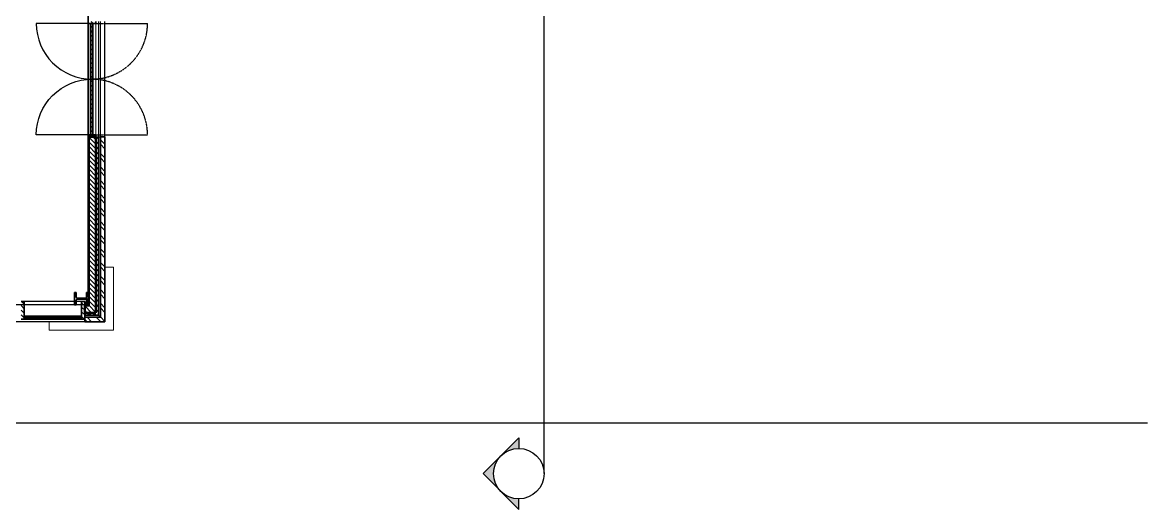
# Model space of a CAD drawing. Header units: millimetres. Extents: x -100 to 251604, y 0 to 25979.
# Drawn here: x 38954 to 61212, y 0 to 9626 of the extents above; entities that cross this region are included whole.
import ezdxf
from ezdxf.enums import TextEntityAlignment as Align

# ---------------------------------------------------------------- set-up
doc = ezdxf.new("R2010")
doc.units = ezdxf.units.MM
doc.linetypes.add('HIDDEN', pattern=[9.525, 6.35, -3.175])
doc.layers.get('0').update_dxf_attribs({"true_color": 0xdfdfdf})
for name, color, linetype in [('Background_0', 7, 'Continuous'), ('Background_DOOR_FRAME', 253, 'Continuous'), ('Background_DOOR_PANEL', 255, 'Continuous'), ('Background_Front bricks', 7, 'Continuous'), ('Background_GLASS', 161, 'Continuous'), ('Background_WINDOW_FRAME', 253, 'Continuous'), ('Boundary_0', 7, 'Continuous'), ('Boundary_Air', 7, 'Continuous'), ('Boundary_BRX_2D+_Swing', 7, 'Continuous'), ('Boundary_Cavity Wall_ Front', 7, 'Continuous'), ('Boundary_DOOR_FRAME', 253, 'Continuous'), ('Boundary_DOOR_PANEL', 255, 'Continuous'), ('Boundary_Front bricks', 7, 'Continuous'), ('Boundary_GLASS', 161, 'Continuous'), ('Boundary_Gypsum Board', 54, 'Continuous'), ('Boundary_Insulation_ Polyurethane Foam', 42, 'Continuous'), ('Boundary_WINDOW_FRAME', 253, 'Continuous'), ('Fill_0', 7, 'Continuous'), ('Fill_DOOR_FRAME', 253, 'Continuous'), ('Fill_DOOR_PANEL', 255, 'Continuous'), ('Fill_Front bricks', 7, 'Continuous'), ('Fill_GLASS', 161, 'Continuous'), ('Fill_Gypsum Board', 251, 'Continuous'), ('Fill_Insulation_ Polyurethane Foam', 42, 'Continuous'), ('Fill_Supporting Wall_ Brick', 11, 'Continuous'), ('Fill_WINDOW_FRAME', 253, 'Continuous'), ('Viewport border', 7, 'Continuous')]:
    doc.layers.add(name, color=color, linetype=linetype)
for name, color, linetype, lineweight in [('Background_Air', 7, 'Continuous', 9), ('Background_Concrete_ Reinforced', 7, 'Continuous', 9), ('Background_Floor_ Ceramic Tiles', 7, 'Continuous', 9), ('Background_Gypsum Board', 7, 'Continuous', 9), ('Background_Insulation_ Polyurethane Foam', 7, 'Continuous', 9), ('Background_Supporting Wall_ Brick', 7, 'Continuous', 9), ('BIM_SECTIONS', 151, 'Continuous', 25), ('Boundary_Supporting Wall_ Brick', 14, 'Continuous', 50)]:
    doc.layers.add(name, color=color, linetype=linetype, lineweight=lineweight)
doc.layers.add('BIM_ROOM_LINES', color=7, linetype='Continuous', plot=False)
doc.styles.get("Standard").update_dxf_attribs({"font": 'arial.ttf'})
pattern_1 = [(45, (-5377.5, -9300), (-44.90128, 44.90128), [])]

# ---------------------------------------------------------------- blocks, each defined once
blk = doc.blocks.new('*U10866')
at = {"extrusion": (0, 1, -6.12323e-17)}
for points in [[(-40, -75), (-40, 1025, 0.414214), (-1140, -75)], [(-2240, -75), (-2240, 1025, -0.414214), (-1140, -75)]]:
    blk.add_lwpolyline(points, format="xyb", dxfattribs=at)
at = {"linetype": 'HIDDEN', "extrusion": (0, 1, -6.12323e-17)}
for points in [[(-40, -75), (-40, -1175, -0.414214), (-1140, -75)], [(-2240, -75), (-2240, -1175, 0.414214), (-1140, -75)]]:
    blk.add_lwpolyline(points, format="xyb", dxfattribs=at)
blk = doc.blocks.new('_SectionCallout')
at = {"transparency": 33554508}
h = blk.add_hatch(color=0, dxfattribs=at)
h.paths.add_polyline_path([(-707, 500), (-500, 500, -0.198912), (-354, 854)])
h.paths.add_polyline_path([(0, 1207), (-354, 854, -0.414214), (354, 854)])
h.paths.add_polyline_path([(500, 500), (707, 500), (354, 854, -0.198912)])
at = {"color": 0}
for p, q in [((0, 1207), (-707, 500)), ((0, 1207), (707, 500)), ((-707, 500), (-500, 500)), ((707, 500), (500, 500))]:
    blk.add_line(p, q, dxfattribs=at)
blk.add_circle((0, 500), 500, dxfattribs=at)
at = {"color": 0, "lineweight": 30, "flags": 104}
blk.add_attdef('SECTIONNAME', text='', height=100, dxfattribs=at).set_placement((0, 500), align=Align.MIDDLE_CENTER)
blk = doc.blocks.new('Main_Floor 0__section__..%5CMainBuilding.dwg', base_point=(-3895, -13010))
at = {"layer": 'Fill_0', "extrusion": (1.63739e-17, 3.40645e-18, -1)}
h = blk.add_hatch(dxfattribs=at)
h.set_pattern_fill('ANSI31', color=256, scale=20, style=0)
h.set_pattern_definition(pattern_1)
edge = h.paths.add_edge_path()
edge.add_spline(control_points=[(-25408, -8874), (-25408, -8853), (-25429, -8853)], knot_values=[-0.785398, -0.785398, -0.785398, 0.785398, 0.785398, 0.785398], weights=[1, 0.707107, 1], degree=2, periodic=0)
edge.add_line((-25429, -8853), (-25593, -8853))
edge.add_spline(control_points=[(-25593, -8853), (-25614, -8853), (-25614, -8874)], knot_values=[-0.785398, -0.785398, -0.785398, 0.785398, 0.785398, 0.785398], weights=[1, 0.707107, 1], degree=2, periodic=0)
edge.add_line((-25614, -8874), (-25614, -8968))
edge.add_line((-25614, -8968), (-25646, -8968))
edge.add_line((-25646, -8968), (-25646, -8720))
edge.add_line((-25646, -8720), (-25614, -8720))
edge.add_line((-25614, -8720), (-25614, -8814))
edge.add_spline(control_points=[(-25614, -8814), (-25614, -8835), (-25593, -8835)], knot_values=[-0.785398, -0.785398, -0.785398, 0.785398, 0.785398, 0.785398], weights=[1, 0.707107, 1], degree=2, periodic=0)
edge.add_line((-25593, -8835), (-25429, -8835))
edge.add_spline(control_points=[(-25429, -8835), (-25408, -8835), (-25408, -8814)], knot_values=[-0.785398, -0.785398, -0.785398, 0.785398, 0.785398, 0.785398], weights=[1, 0.707107, 1], degree=2, periodic=0)
edge.add_line((-25408, -8814), (-25408, -8720))
edge.add_line((-25408, -8720), (-25376, -8720))
edge.add_line((-25376, -8720), (-25376, -8968))
edge.add_line((-25376, -8968), (-25408, -8968))
edge.add_line((-25408, -8968), (-25408, -8874))
at = {"layer": 'Fill_DOOR_FRAME', "extrusion": (9.75748e-18, 2.89359e-28, -1)}
h = blk.add_hatch(dxfattribs=at)
h.set_pattern_fill('ANSI31', color=256, scale=20, style=0)
h.set_pattern_definition(pattern_1)
h.paths.add_polyline_path([(-25796, -3364), (-25646, -3364), (-25646, -3404), (-25796, -3404)])
at = {"layer": 'Fill_DOOR_FRAME', "extrusion": (9.75748e-18, -6.87227e-29, -1)}
h = blk.add_hatch(dxfattribs=at)
h.set_pattern_fill('ANSI31', color=256, scale=20, style=0)
h.set_pattern_definition(pattern_1)
h.paths.add_polyline_path([(-25796, -5604), (-25646, -5604), (-25646, -5644), (-25796, -5644)])
at = {"layer": 'Fill_DOOR_PANEL', "extrusion": (9.75748e-18, -5.73935e-32, -1)}
h = blk.add_hatch(dxfattribs=at)
h.set_pattern_fill('ANSI31', color=256, scale=20, style=0)
h.set_pattern_definition(pattern_1)
h.paths.add_polyline_path([(-25741, -4504), (-25741, -3404), (-25701, -3404), (-25701, -4504)])
at = {"layer": 'Fill_DOOR_PANEL', "extrusion": (9.75748e-18, -1.27541e-32, -1)}
h = blk.add_hatch(dxfattribs=at)
h.set_pattern_fill('ANSI31', color=256, scale=20, style=0)
h.set_pattern_definition(pattern_1)
h.paths.add_polyline_path([(-25741, -5604), (-25741, -4504), (-25701, -4504), (-25701, -5604)])
at = {"layer": 'Fill_Front bricks', "extrusion": (4.36457e-16, 2.1335e-16, -1)}
h = blk.add_hatch(dxfattribs=at)
h.set_pattern_fill('ANSI32', color=256, scale=20, style=0)
h.set_pattern_definition([(45, (-5377.5, -9300), (-134.7038, 134.7038), []), (45, (-5287.7, -9300), (-134.7038, 134.7038), [])])
h.paths.add_polyline_path([(-25978, -9300), (-25978, -5644), (-25888, -5644), (-25888, -9210), (-25578, -9210), (-25578, -9300)])
at = {"layer": 'Fill_GLASS', "extrusion": (9.75748e-18, 0, -1)}
h = blk.add_hatch(dxfattribs=at)
h.set_pattern_fill('ANSI31', color=256, scale=20, style=0)
h.set_pattern_definition(pattern_1)
h.paths.add_polyline_path([(-24378, -9220), (-25518, -9220), (-25518, -9190), (-24378, -9190)])
at = {"layer": 'Fill_Gypsum Board', "extrusion": (9.75748e-18, -3.09611e-32, -1)}
h = blk.add_hatch(dxfattribs=at)
h.set_pattern_fill('ANSI34', color=256, scale=10, style=0)
h.set_pattern_definition([(45, (-5377.5, -9300), (-134.7038, 134.7038), []), (45, (-5332.6, -9300), (-134.7038, 134.7038), []), (45, (-5287.7, -9300), (-134.7038, 134.7038), []), (45, (-5242.8, -9300), (-134.7038, 134.7038), [])])
h.paths.add_polyline_path([(-25646, -8968), (-25658, -8980), (-25658, -5644), (-25646, -5644)])
at = {"layer": 'Fill_Gypsum Board', "extrusion": (2.31366e-15, -2.62064e-16, -1)}
h = blk.add_hatch(dxfattribs=at)
h.set_pattern_fill('ANSI34', color=256, scale=10, style=0)
h.set_pattern_definition([(45, (-5377.5, -9300), (-134.7038, 134.7038), []), (45, (-5332.6, -9300), (-134.7038, 134.7038), []), (45, (-5287.7, -9300), (-134.7038, 134.7038), []), (45, (-5242.8, -9300), (-134.7038, 134.7038), [])])
h.paths.add_polyline_path([(-25578, -8968), (-25578, -8980), (-25658, -8980), (-25646, -8968)])
at = {"layer": 'Fill_Insulation_ Polyurethane Foam', "extrusion": (6.29802e-16, 3.10022e-16, -1)}
h = blk.add_hatch(dxfattribs=at)
h.set_pattern_fill('INSULATION', color=256, scale=20, style=0)
h.set_pattern_definition([(45, (-5377.5, -9300), (-50.28943, 50.28943), []), (135, (-5377.5, -9300), (-50.28943, -50.28943), [])])
h.paths.add_polyline_path([(-25848, -9170), (-25848, -5644), (-25798, -5644), (-25798, -9120), (-25578, -9120), (-25578, -9170)])
at = {"layer": 'Fill_Supporting Wall_ Brick', "extrusion": (9.26532e-16, 4.58387e-16, -1)}
h = blk.add_hatch(dxfattribs=at)
h.set_pattern_fill('ANSI31', color=256, scale=20, style=0)
h.set_pattern_definition([(45, (-5377.5, -9300), (-44.90128, 44.90128), [])])
h.paths.add_polyline_path([(-25798, -9120), (-25798, -5644), (-25658, -5644), (-25658, -8980), (-25578, -8980), (-25578, -9120)])
at = {"layer": 'Fill_WINDOW_FRAME', "extrusion": (9.75748e-18, 0, -1)}
h = blk.add_hatch(dxfattribs=at)
h.set_pattern_fill('ANSI31', color=256, scale=20, style=0)
h.set_pattern_definition(pattern_1)
h.paths.add_polyline_path([(-24378, -8900), (-24318, -8900), (-24318, -9250), (-24378, -9250)])
h = blk.add_hatch(dxfattribs=at)
h.set_pattern_fill('ANSI31', color=256, scale=20, style=0)
h.set_pattern_definition(pattern_1)
h.paths.add_polyline_path([(-25518, -9250), (-25578, -9250), (-25578, -8900), (-25518, -8900)])
at = {"layer": 'Background_0'}
for p, q in [((25376, -8720), (25376, -8968)), ((25408, -8720), (25376, -8720)), ((25408, -8814), (25408, -8720)), ((25408, -8968), (25408, -8874)), ((25593, -8835), (25429, -8835)), ((25429, -8853), (25593, -8853)), ((25645, -8720), (25614, -8720)), ((25614, -8720), (25614, -8814)), ((25614, -8874), (25614, -8968)), ((25645, -8968), (25645, -8720)), ((25376, -8968), (25408, -8968)), ((25614, -8968), (25645, -8968))]:
    blk.add_line(p, q, dxfattribs=at)
at = {"layer": 'Background_0', "extrusion": (0, 0, -1)}
for centre, start, end in [((-25429, -8814), 270, 0), ((-25429, -8874), 0, 90), ((-25593, -8814), 180, 270), ((-25593, -8874), 90, 180)]:
    blk.add_arc(centre, 21, start, end, dxfattribs=at)
at = {"layer": 'Background_Air'}
for p, q in [((25848, -5644), (25848, -3364)), ((25888, -3364), (25888, -5644)), ((25848, -5644), (25848, -9170)), ((25888, -5644), (25848, -5644)), ((25888, -9210), (25888, -5644)), ((25848, -9170), (25578, -9170)), ((25578, -9170), (25578, -9210)), ((25578, -9210), (25888, -9210)), ((25888, -9210), (25848, -9170)), ((25848, -9170), (25888, -9210))]:
    blk.add_line(p, q, dxfattribs=at)
at = {"layer": 'Background_Concrete_ Reinforced'}
for p, q in [((26146, -8220), (25978, -8220)), ((26146, -9468), (26146, -8220)), ((24876, -9300), (24876, -9468)), ((24876, -9468), (26146, -9468))]:
    blk.add_line(p, q, dxfattribs=at)
at = {"layer": 'Background_DOOR_FRAME'}
for p, q in [((25645, -3364), (25645, -3404)), ((25645, -3404), (25796, -3404)), ((25796, -3404), (25796, -3364)), ((25796, -5604), (25645, -5604)), ((25645, -5604), (25645, -5644)), ((25645, -5644), (25796, -5644)), ((25796, -5644), (25796, -5604))]:
    blk.add_line(p, q, dxfattribs=at)
at = {"layer": 'Background_DOOR_PANEL'}
for p, q in [((25741, -3404), (25701, -3404)), ((25701, -3404), (25701, -4504)), ((25741, -4504), (25741, -3404)), ((25701, -4504), (25741, -4504)), ((25701, -4504), (25701, -5604)), ((25741, -4504), (25701, -4504)), ((25741, -5604), (25741, -4504)), ((25701, -5604), (25741, -5604))]:
    blk.add_line(p, q, dxfattribs=at)
at = {"layer": 'Background_Floor_ Ceramic Tiles'}
blk.add_line((25645, -8720), (25645, -2609), dxfattribs=at)
at = {"layer": 'Background_Front bricks'}
for p, q in [((25888, -5644), (25888, -3364)), ((25978, -5644), (25978, -3364)), ((25888, -5644), (25888, -9210)), ((25978, -5644), (25888, -5644)), ((25978, -9300), (25978, -5644)), ((25578, -9300), (11118, -9300)), ((25578, -9210), (25578, -9300)), ((25888, -9210), (25578, -9210)), ((25578, -9300), (25978, -9300))]:
    blk.add_line(p, q, dxfattribs=at)
at = {"layer": 'Background_GLASS'}
for p, q in [((24378, -9190), (24378, -9220)), ((25518, -9190), (24378, -9190)), ((24378, -9220), (25518, -9220)), ((25518, -9220), (25518, -9190))]:
    blk.add_line(p, q, dxfattribs=at)
at = {"layer": 'Background_Gypsum Board'}
for p, q in [((25645, -3364), (25645, -5644)), ((25658, -3404), (25658, -5604)), ((25658, -5644), (25645, -5644)), ((25645, -5644), (25645, -8968)), ((25658, -8980), (25658, -5644)), ((25578, -8968), (25578, -8980)), ((25645, -8968), (25578, -8968)), ((25578, -8980), (25658, -8980)), ((25658, -8980), (25645, -8968)), ((25645, -8968), (25658, -8980))]:
    blk.add_line(p, q, dxfattribs=at)
at = {"layer": 'Background_Insulation_ Polyurethane Foam'}
for p, q in [((25798, -5644), (25798, -3364)), ((25848, -3364), (25848, -5644)), ((25798, -5644), (25798, -9120)), ((25848, -5644), (25798, -5644)), ((25848, -9170), (25848, -5644)), ((25578, -9120), (25578, -9170)), ((25798, -9120), (25578, -9120)), ((25578, -9170), (25848, -9170))]:
    blk.add_line(p, q, dxfattribs=at)
at = {"layer": 'Background_Supporting Wall_ Brick'}
for p, q in [((25658, -5604), (25658, -3404)), ((25798, -3364), (25798, -5644)), ((25798, -5644), (25658, -5644)), ((25658, -5644), (25658, -8980)), ((25798, -9120), (25798, -5644)), ((25658, -8980), (25578, -8980)), ((25578, -8980), (25578, -9120)), ((25578, -9120), (25798, -9120))]:
    blk.add_line(p, q, dxfattribs=at)
at = {"layer": 'Background_WINDOW_FRAME'}
for p, q in [((24378, -8900), (24318, -8900)), ((25376, -8900), (24378, -8900)), ((24378, -9250), (24378, -8900)), ((25518, -8900), (25408, -8900)), ((25518, -9190), (25518, -8900)), ((25518, -8900), (25518, -9250)), ((25578, -8900), (25518, -8900)), ((25578, -9250), (25578, -8900)), ((24318, -9250), (24378, -9250)), ((24378, -9250), (25518, -9250)), ((25518, -9250), (25518, -9220)), ((25518, -9250), (25578, -9250))]:
    blk.add_line(p, q, dxfattribs=at)
at = {"layer": 'BIM_ROOM_LINES'}
for p, q in [((25645, 8928), (25645, -8968)), ((25645, -8720), (25645, -2609)), ((25645, -8968), (5710, -8968))]:
    blk.add_line(p, q, dxfattribs=at)
at = {"layer": 'BIM_SECTIONS'}
for points in [[(34666, -12302), (34666, 12262)], [(0, -11300), (46605, -11300)]]:
    blk.add_lwpolyline(points, dxfattribs=at)
at = {"layer": 'Boundary_0'}
for p, q in [((25376, -8968), (25376, -8720)), ((25376, -8720), (25408, -8720)), ((25408, -8720), (25408, -8814)), ((25408, -8874), (25408, -8968)), ((25429, -8835), (25593, -8835)), ((25593, -8853), (25429, -8853)), ((25614, -8814), (25614, -8720)), ((25614, -8720), (25645, -8720)), ((25614, -8968), (25614, -8874)), ((25645, -8720), (25645, -8968)), ((25408, -8968), (25376, -8968)), ((25645, -8968), (25614, -8968))]:
    blk.add_line(p, q, dxfattribs=at)
for centre, start, end in [((25429, -8814), 180, 270), ((25429, -8874), 90, 180), ((25593, -8814), 270, 0), ((25593, -8874), 0, 90)]:
    blk.add_arc(centre, 21, start, end, dxfattribs=at)
at = {"layer": 'Boundary_Air'}
for p, q in [((25848, -9170), (25848, -5644)), ((25848, -5644), (25888, -5644)), ((25888, -5644), (25888, -9210)), ((25578, -9210), (25578, -9170)), ((25578, -9170), (25848, -9170)), ((25888, -9210), (25578, -9210)), ((25848, -9170), (25888, -9210)), ((25888, -9210), (25848, -9170))]:
    blk.add_line(p, q, dxfattribs=at)
at = {"layer": 'Boundary_Cavity Wall_ Front'}
for p, q in [((25645, -8968), (25645, -5644)), ((25645, -5644), (25978, -5644)), ((25978, -5644), (25978, -9300)), ((25578, -8968), (25645, -8968)), ((25578, -9300), (25578, -8968)), ((25978, -9300), (25578, -9300))]:
    blk.add_line(p, q, dxfattribs=at)
at = {"layer": 'Boundary_DOOR_FRAME'}
for p, q in [((25645, -3404), (25645, -3364)), ((25796, -3404), (25645, -3404)), ((25796, -3364), (25796, -3404)), ((25645, -5644), (25645, -5604)), ((25645, -5604), (25796, -5604)), ((25796, -5644), (25645, -5644)), ((25796, -5604), (25796, -5644))]:
    blk.add_line(p, q, dxfattribs=at)
at = {"layer": 'Boundary_DOOR_PANEL'}
for p, q in [((25701, -4504), (25701, -3404)), ((25701, -3404), (25741, -3404)), ((25741, -3404), (25741, -4504)), ((25741, -4504), (25701, -4504)), ((25701, -5604), (25701, -4504)), ((25701, -4504), (25741, -4504)), ((25741, -4504), (25741, -5604)), ((25741, -5604), (25701, -5604))]:
    blk.add_line(p, q, dxfattribs=at)
at = {"layer": 'Boundary_Front bricks'}
for p, q in [((25888, -9210), (25888, -5644)), ((25888, -5644), (25978, -5644)), ((25978, -5644), (25978, -9300)), ((25578, -9300), (25578, -9210)), ((25578, -9210), (25888, -9210)), ((25978, -9300), (25578, -9300))]:
    blk.add_line(p, q, dxfattribs=at)
at = {"layer": 'Boundary_GLASS'}
for p, q in [((24378, -9220), (24378, -9190)), ((24378, -9190), (25518, -9190)), ((25518, -9220), (24378, -9220)), ((25518, -9190), (25518, -9220))]:
    blk.add_line(p, q, dxfattribs=at)
at = {"layer": 'Boundary_Gypsum Board'}
for p, q in [((25645, -8968), (25645, -5644)), ((25645, -5644), (25658, -5644)), ((25658, -5644), (25658, -8980)), ((25578, -8968), (25645, -8968)), ((25578, -8980), (25578, -8968)), ((25658, -8980), (25578, -8980)), ((25645, -8968), (25658, -8980)), ((25658, -8980), (25645, -8968))]:
    blk.add_line(p, q, dxfattribs=at)
at = {"layer": 'Boundary_Insulation_ Polyurethane Foam'}
for p, q in [((25798, -9120), (25798, -5644)), ((25798, -5644), (25848, -5644)), ((25848, -5644), (25848, -9170)), ((25578, -9170), (25578, -9120)), ((25578, -9120), (25798, -9120)), ((25848, -9170), (25578, -9170))]:
    blk.add_line(p, q, dxfattribs=at)
at = {"layer": 'Boundary_Supporting Wall_ Brick'}
for p, q in [((25658, -8980), (25658, -5644)), ((25658, -5644), (25798, -5644)), ((25798, -5644), (25798, -9120)), ((25578, -9120), (25578, -8980)), ((25578, -8980), (25658, -8980)), ((25798, -9120), (25578, -9120))]:
    blk.add_line(p, q, dxfattribs=at)
at = {"layer": 'Boundary_WINDOW_FRAME'}
for p, q in [((24318, -8900), (24378, -8900)), ((24378, -8900), (24378, -9250)), ((25518, -9250), (25518, -8900)), ((25518, -8900), (25578, -8900)), ((25578, -8900), (25578, -9250)), ((24378, -9250), (24318, -9250)), ((25578, -9250), (25518, -9250))]:
    blk.add_line(p, q, dxfattribs=at)
at = {"layer": 'BIM_SECTIONS', "rotation": 90}
blk.add_blockref('_SectionCallout', (34666, -12302), dxfattribs=at)
at = {"layer": 'Boundary_BRX_2D+_Swing', "extrusion": (-1, -1.12293e-32, -9.75748e-18)}
blk.add_blockref('*U10866', (3364, 0, -25646), dxfattribs=at)

msp = doc.modelspace()

# ---------------------------------------------------------------- block references
at = {"layer": 'Viewport border'}
msp.add_blockref('Main_Floor 0__section__..%5CMainBuilding.dwg', (10712, 0), dxfattribs=at)

doc.saveas('drawing.dxf')
